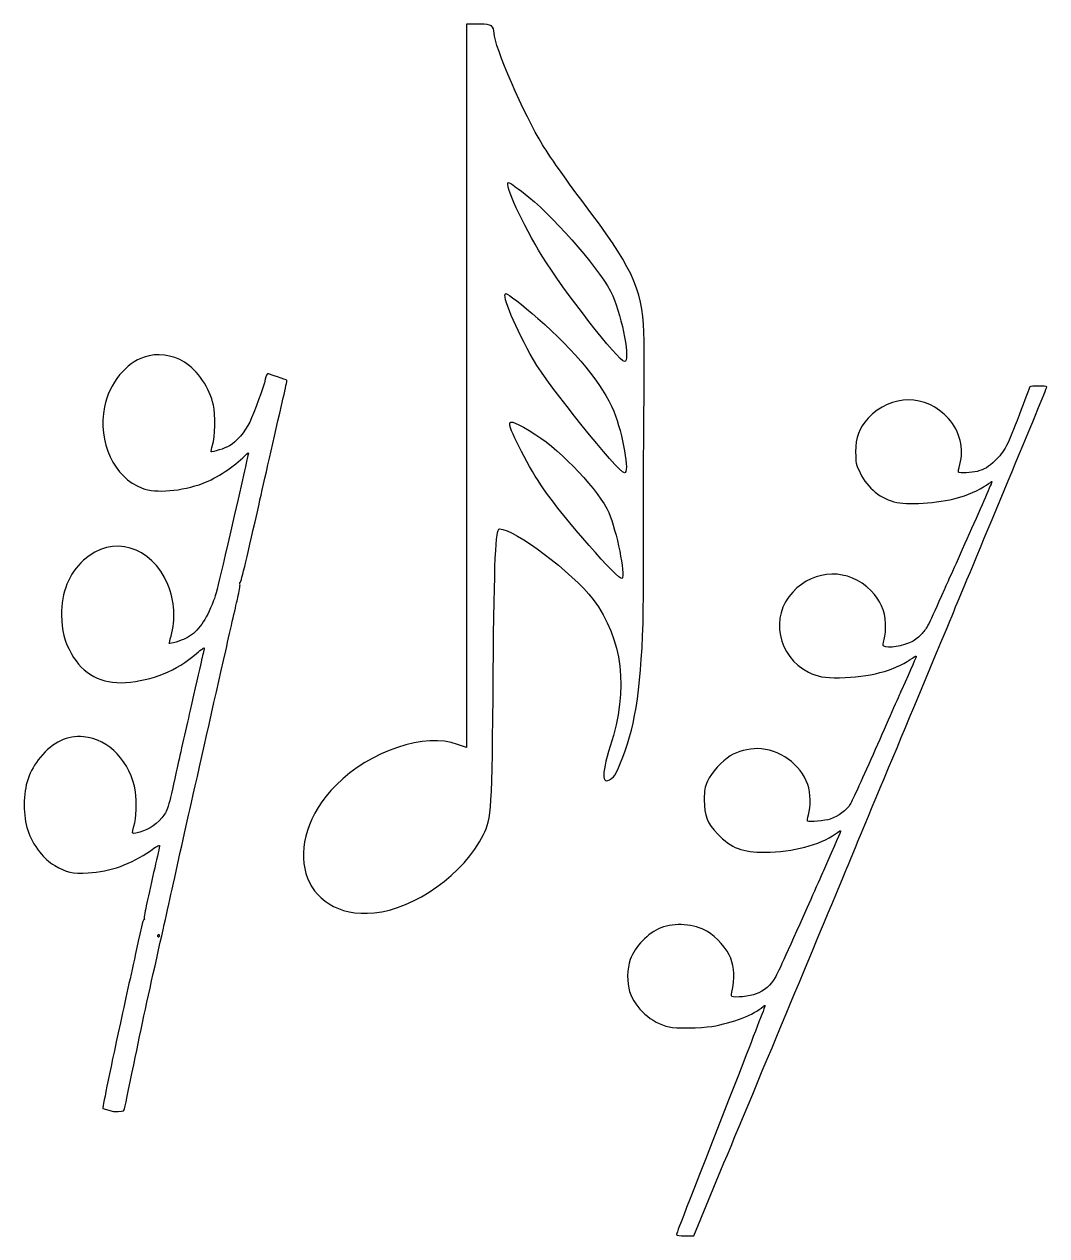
# Model space of a CAD drawing. Header units: millimetres. Extents: x 5 to 441, y 31 to 318.
# Drawn here: x 345.7 to 438.1, y 151.3 to 260.7 of the extents above; entities that cross this region are included whole.
import ezdxf

# ---------------------------------------------------------------- set-up
doc = ezdxf.new("R2010")
doc.units = ezdxf.units.MM
doc.layers.add('Pentagrama', color=7, linetype='CONTINUOUS')

msp = doc.modelspace()

# ---------------------------------------------------------------- linework, layer by layer
at = {"layer": 'Pentagrama', "color": 7}
for points in [[(386.90905, 260.73585), (385.67101, 260.73585), (385.67099, 228.06446)], [(401.69476, 226.55831), (401.69476, 232.15803)], [(385.67099, 228.06446), (385.67099, 195.43167), (384.85741, 195.702)], [(436.54247, 227.99067), (436.54228, 227.99055)], [(401.65936, 211.80598), (401.65936, 221.46065)], [(357.90907, 178.39918), (357.90906, 178.39929)], [(352.82285, 162.82798), (353.77, 162.54173)], [(405.39821, 151.33097), (406.18909, 151.33097), (408.6473, 157.26263)]]:
    msp.add_lwpolyline(points, dxfattribs=at)
for points in [[(391.29521, 245.1339)], [(392.10878, 234.1662)], [(356.56419, 230.67779)], [(391.93192, 223.66191)]]:
    msp.add_lwpolyline(points, close=True, dxfattribs=at)
for points in [[(388.14708, 259.92485), (388.14708, 260.58137), (387.93484, 260.73585), (386.90905, 260.73585)], [(392.53328, 249.84537), (390.90614, 252.47144), (388.14708, 258.84354), (388.14708, 259.92485)], [(396.99022, 243.58916), (395.2216, 245.90628), (393.20535, 248.72545), (392.53328, 249.84537)], [(392.49788, 239.80452), (390.76463, 242.58507), (388.99601, 246.44694), (389.45584, 246.44694)], [(389.45584, 246.44694), (389.5619, 246.44694), (390.37553, 245.86766), (391.29521, 245.1339)], [(391.29521, 245.1339), (393.94816, 242.93264), (397.94524, 238.29841), (398.86495, 236.21298)], [(401.69476, 232.15803), (401.69476, 236.36746), (400.81045, 238.4915), (396.99022, 243.58916)], [(399.92611, 230.26572), (399.39552, 230.30432), (394.37262, 236.75365), (392.49788, 239.80452)], [(391.7197, 230.42019), (390.12792, 233.16212), (388.78377, 236.40607), (389.20823, 236.40607)], [(389.20823, 236.40607), (389.3851, 236.40607), (390.69389, 235.402), (392.10878, 234.1662)], [(398.86495, 236.21298), (399.74925, 234.24343), (400.49206, 230.18847), (399.92611, 230.26572)], [(392.10878, 234.1662), (395.46918, 231.23117), (397.98063, 228.18031), (398.97105, 225.78594)], [(360.20125, 230.20838), (359.06466, 230.90678), (357.71023, 231.07853), (356.56419, 230.67779)], [(356.5641, 230.67787), (355.70219, 230.38018), (355.02023, 229.88785), (354.33828, 229.06348)], [(362.80592, 226.34986), (362.48389, 227.83832), (361.35678, 229.50994), (360.20125, 230.20838)], [(399.92611, 220.22487), (399.36015, 220.26347), (393.02847, 228.14169), (391.7197, 230.42019)], [(354.33828, 229.06348), (353.63739, 228.21622), (353.17329, 227.25446), (352.96491, 226.18966)], [(367.49426, 228.69702), (367.33323, 227.96425), (366.49975, 225.67435), (366.083, 224.81563)], [(367.69316, 229.1779), (367.64586, 229.1779), (367.56048, 228.96036), (367.49426, 228.69702)], [(369.44539, 228.57108), (369.42649, 228.61698), (367.79735, 229.1779), (367.69316, 229.1779)], [(369.11389, 227.00249), (369.30332, 227.84976), (369.45487, 228.55963), (369.44539, 228.57108)], [(434.58661, 219.50108), (436.49973, 224.09865), (438.07084, 227.91345), (438.07084, 227.96857)], [(436.54228, 227.99055), (436.51028, 227.93545), (436.072, 226.79981), (435.56966, 225.44368)], [(438.07084, 227.96857), (438.07084, 228.08991), (436.6066, 228.10085), (436.54247, 227.99067)], [(366.92597, 217.38489), (367.36165, 219.3542), (368.27093, 223.35009), (369.11389, 227.00249)], [(401.65936, 221.46065), (401.65936, 222.77369), (401.69476, 225.09081), (401.69476, 226.55831)], [(429.18909, 225.13496), (427.21185, 227.3621), (423.96276, 227.37313), (421.95344, 225.15706)], [(352.96491, 226.18966), (352.34927, 222.99523), (353.82683, 219.80082), (356.37467, 218.83905)], [(362.73002, 222.73181), (362.95735, 223.47604), (363.0047, 225.4568), (362.80592, 226.34986)], [(398.97105, 225.78594), (399.78462, 223.73916), (400.42133, 220.14762), (399.92611, 220.22487)], [(435.56966, 225.44368), (434.57572, 222.77554), (434.22302, 222.11401), (433.40006, 221.33121)], [(366.083, 224.81563), (365.65679, 223.95692), (364.87064, 223.01805), (364.24552, 222.66313)], [(389.56196, 224.62739), (389.56196, 225.01358), (390.12792, 224.78186), (391.93192, 223.66191)], [(392.604, 218.79597), (391.40134, 220.53379), (389.56196, 224.0481), (389.56196, 224.62739)], [(421.95344, 225.15706), (421.07704, 224.18682), (420.82054, 223.50324), (420.80985, 222.10301)], [(430.22582, 220.96736), (430.62127, 222.38963), (430.23582, 223.95524), (429.18909, 225.13496)], [(391.93192, 223.66191), (394.26652, 222.19441), (397.69765, 218.52563), (398.51122, 216.63332)], [(362.59747, 222.13644), (362.57857, 222.15934), (362.64477, 222.42268), (362.73002, 222.73181)], [(364.24552, 222.66313), (363.87613, 222.43412), (362.67325, 222.06774), (362.59747, 222.13644)], [(420.80985, 222.10301), (420.80985, 221.11073), (420.83115, 221.01151), (421.21599, 220.21767)], [(361.86816, 219.28559), (363.08999, 219.74356), (364.69068, 220.79692), (365.64729, 221.75868)], [(365.95039, 221.88466), (365.91249, 221.7473), (365.67572, 220.71681), (365.41998, 219.59476)], [(365.64729, 221.75868), (365.96934, 222.07927), (366.00722, 222.09071), (365.95039, 221.88466)], [(433.40006, 221.33121), (432.80152, 220.74686), (432.44884, 220.53737), (431.77551, 220.34995)], [(421.21599, 220.21767), (421.87864, 218.82847), (423.09705, 217.84721), (424.53991, 217.54952)], [(430.08684, 220.27275), (430.06554, 220.30585), (430.11884, 220.61454), (430.22582, 220.96736)], [(431.77551, 220.34995), (431.31592, 220.22861), (430.1937, 220.17354), (430.08684, 220.27275)], [(356.37467, 218.83905), (357.60597, 218.36963), (359.96439, 218.56426), (361.86816, 219.28559)], [(365.41998, 219.59476), (363.19417, 209.78251), (363.07104, 209.27872), (362.68271, 208.33986)], [(429.84123, 208.11182), (430.53594, 209.77667), (432.6628, 214.90348), (434.58661, 219.50108)], [(430.32201, 218.04567), (431.13428, 218.29925), (432.38476, 218.90564), (432.81227, 219.25846)], [(433.12221, 219.43487), (433.13221, 219.41277), (432.21374, 217.28491), (431.07015, 214.71599)], [(432.81227, 219.25846), (432.96191, 219.36872), (433.10085, 219.45692), (433.12221, 219.43487)], [(399.71388, 210.68604), (399.46627, 210.4157), (394.408, 216.16989), (392.604, 218.79597)], [(424.53991, 217.54952), (425.76899, 217.28491), (428.75089, 217.53862), (430.32201, 218.04567)], [(365.23056, 210.34342), (365.29686, 210.29752), (365.94092, 212.97681), (366.92597, 217.38489)], [(398.51122, 216.63332), (399.21866, 215.01135), (400.03223, 210.995), (399.71388, 210.68604)], [(358.68573, 210.13743), (357.23657, 213.65244), (353.64687, 214.6829), (351.08008, 212.33577)], [(388.07632, 202.15133), (388.18238, 212.46251), (388.28855, 215.16582), (388.64228, 215.16582)], [(388.64228, 215.16582), (390.0218, 215.16582), (395.22157, 211.2267), (397.09631, 208.79372)], [(431.07015, 214.71599), (429.91586, 212.14707), (428.91121, 209.89788), (428.82571, 209.71046)], [(351.08008, 212.33577), (349.74459, 211.1221), (349.08158, 209.46192), (349.09106, 207.36666)], [(400.38596, 196.39714), (401.30564, 199.44802), (401.69474, 204.27534), (401.65936, 211.80598)], [(422.19935, 209.57817), (420.19005, 211.62887), (417.12265, 211.57375), (415.12402, 209.45683)], [(358.97934, 205.47747), (359.41502, 207.01171), (359.31084, 208.6261), (358.68573, 210.13743)], [(365.00324, 208.94657), (365.13579, 209.50761), (365.23056, 210.05719), (365.20216, 210.18312)], [(365.20216, 210.18312), (365.17376, 210.29757), (365.18326, 210.37777), (365.23056, 210.34342)], [(415.12402, 209.45683), (413.05057, 207.26276), (413.76667, 203.62438), (416.5455, 202.22416)], [(423.51395, 206.62336), (423.46055, 207.80307), (423.05437, 208.71817), (422.19935, 209.57817)], [(428.82571, 209.71046), (427.34011, 206.36975), (427.27598, 206.23746), (426.80572, 205.70825)], [(362.68271, 208.33986), (361.98181, 206.64533), (361.32828, 205.79807), (360.27695, 205.25994)], [(363.91402, 204.16068), (364.3876, 206.24449), (364.87064, 208.397), (365.00324, 208.94657)], [(397.09631, 208.79372), (399.78462, 205.24081), (400.31521, 200.72243), (398.6527, 195.54752)], [(424.92484, 196.31464), (426.93414, 201.13276), (429.14651, 206.44698), (429.84123, 208.11182)], [(349.09106, 207.36666), (349.10106, 206.00416), (349.35626, 204.9966), (349.98139, 203.87456)], [(423.38565, 205.19005), (423.49254, 205.56492), (423.53529, 206.02798), (423.51395, 206.62336)], [(426.80572, 205.70825), (426.5706, 205.44363), (426.15375, 205.11287), (425.88657, 204.96954)], [(358.81833, 204.82485), (358.80833, 204.83685), (358.88463, 205.134), (358.97934, 205.47747)], [(360.27695, 205.25994), (359.90755, 205.0653), (358.87514, 204.76761), (358.81833, 204.82485)], [(423.35355, 204.5616), (423.24666, 204.6279), (423.25735, 204.77108), (423.38565, 205.19005)], [(425.88657, 204.96954), (425.13841, 204.58366), (423.68487, 204.3411), (423.35355, 204.5616)], [(349.98139, 203.87456), (351.00432, 202.05407), (352.71864, 201.13811), (354.85922, 201.28695)], [(354.85922, 201.28695), (357.30288, 201.4587), (359.47186, 202.35175), (361.28092, 203.92034)], [(360.67475, 189.7915), (361.43248, 193.14622), (362.88162, 199.5923), (363.91402, 204.16068)], [(361.28092, 203.92034), (361.75451, 204.33253), (362.00076, 204.49283), (361.97234, 204.36688)], [(361.97234, 204.36688), (361.94394, 204.25243), (361.82081, 203.70281), (361.6882, 203.13032)], [(426.2714, 203.67951), (426.3034, 203.64641), (425.85458, 202.59902), (424.95682, 200.61445)], [(425.7477, 203.3708), (426.01488, 203.55823), (426.25002, 203.69054), (426.2714, 203.67951)], [(361.6882, 203.13032), (361.56512, 202.5693), (361.11991, 200.61144), (360.70315, 198.77951)], [(419.35639, 201.72801), (422.01766, 201.77201), (424.29415, 202.35646), (425.7477, 203.3708)], [(387.192, 187.55348), (387.93483, 189.02099), (387.9702, 189.6389), (388.07632, 202.15133)], [(416.5455, 202.22416), (417.35779, 201.81622), (417.97766, 201.70596), (419.35639, 201.72801)], [(424.95682, 200.61445), (424.72168, 200.09625), (423.65288, 197.68169), (422.58411, 195.24509)], [(360.70315, 198.77951), (360.28642, 196.95903), (359.71812, 194.45158), (359.45292, 193.22647)], [(351.0706, 196.398), (349.61199, 196.52399), (348.30492, 195.90567), (347.17782, 194.54317)], [(355.76849, 191.41746), (355.32333, 194.131), (353.39114, 196.19191), (351.0706, 196.398)], [(384.85741, 195.702), (381.95688, 196.78332), (376.96934, 195.12272), (373.89194, 192.03324)], [(398.93568, 192.76699), (399.21866, 193.0373), (399.89074, 194.65928), (400.38596, 196.39714)], [(420.00844, 184.51746), (420.70315, 186.18229), (422.91553, 191.49654), (424.92484, 196.31464)], [(398.6527, 195.54752), (397.76839, 192.80561), (397.87451, 191.80152), (398.93568, 192.76699)], [(411.94976, 195.32225), (411.10542, 195.32225), (410.17558, 195.06866), (409.48087, 194.66072)], [(416.48138, 192.08078), (415.89355, 193.87792), (413.87356, 195.32225), (411.94976, 195.32225)], [(422.58411, 195.24509), (421.50464, 192.79745), (420.4893, 190.58134), (420.32899, 190.31673)], [(347.17782, 194.54317), (346.14541, 193.28373), (345.71919, 192.03574), (345.71919, 190.2496)], [(409.48087, 194.66072), (408.73272, 194.21971), (407.77082, 193.15024), (407.41812, 192.37846)], [(359.45292, 193.22647), (358.73308, 189.89466), (358.66678, 189.68858), (358.14585, 189.08174)], [(373.89194, 192.03324), (368.6568, 186.78112), (370.70842, 179.8684), (377.32306, 180.48632)], [(407.41812, 192.37846), (407.1723, 191.81619), (407.12954, 191.6067), (407.14023, 190.69158)], [(416.54548, 189.33547), (416.75923, 190.0852), (416.73785, 191.29799), (416.48138, 192.08078)], [(355.62641, 188.31463), (355.83479, 189.03595), (355.90109, 190.54729), (355.76849, 191.41746)], [(407.14023, 190.69158), (407.14023, 189.23624), (407.40742, 188.56368), (408.34795, 187.59345)], [(345.71919, 190.2496), (345.71919, 188.47493), (346.09804, 187.29562), (347.10204, 186.01327)], [(358.77098, 181.2616), (359.25402, 183.44847), (360.09699, 187.23826), (360.67475, 189.7915)], [(416.47068, 188.77317), (416.42788, 188.79527), (416.46068, 189.0488), (416.54548, 189.33547)], [(420.32899, 190.31673), (419.97629, 189.75443), (419.22814, 189.18111), (418.52274, 188.9606)], [(355.78743, 187.68491), (355.42753, 187.61611), (355.42753, 187.63901), (355.62641, 188.31463)], [(358.14585, 189.08174), (357.47337, 188.30318), (356.79141, 187.90245), (355.78743, 187.68491)], [(418.52274, 188.9606), (418.04179, 188.80624), (416.62031, 188.67394), (416.47068, 188.77317)], [(377.32306, 180.48632), (380.96644, 180.83389), (385.49412, 184.0392), (387.192, 187.55348)], [(408.34795, 187.59345), (409.545, 186.3586), (410.64584, 185.92862), (412.58033, 185.96169)], [(412.58033, 185.96169), (415.24159, 185.99479), (417.49673, 186.59013), (419.00371, 187.63756)], [(419.44191, 187.89114), (419.47391, 187.85804), (418.98233, 186.70039), (417.90286, 184.29685)], [(419.00371, 187.63756), (419.22814, 187.80294), (419.42054, 187.91319), (419.44191, 187.89114)], [(347.10204, 186.01327), (347.57562, 185.41789), (347.91658, 185.09731), (348.4754, 184.76526)], [(351.49683, 184.1012), (353.44796, 184.1927), (355.42753, 184.90266), (357.11344, 186.10487)], [(357.11344, 186.10487), (357.56808, 186.42547), (357.93747, 186.63155), (357.93747, 186.56284)], [(357.93747, 186.56284), (357.93747, 186.49404), (357.73857, 185.57819), (357.50178, 184.53628)], [(348.4754, 184.76526), (349.47939, 184.15845), (350.06664, 184.02105), (351.49683, 184.1012)], [(357.50178, 184.53628), (357.265, 183.49438), (356.94295, 182.07463), (356.79141, 181.38765)], [(414.93174, 172.33435), (417.03722, 177.37299), (419.31373, 182.85262), (420.00844, 184.51746)], [(417.90286, 184.29685), (417.6998, 183.84481), (417.17608, 182.67612), (416.74858, 181.70588)], [(416.74858, 181.70588), (414.82477, 177.35084), (413.78805, 175.06857), (413.54224, 174.63858)], [(356.79141, 181.38765), (356.63987, 180.70068), (356.53569, 180.05952), (356.55462, 179.97937)], [(357.85223, 177.13977), (358.29739, 179.12054), (358.47736, 179.91055), (358.77098, 181.2616)], [(356.52622, 179.87631), (356.48832, 179.91061), (356.37469, 179.61297), (356.2989, 179.22368)], [(356.55462, 179.97937), (356.58302, 179.88787), (356.57352, 179.842), (356.52622, 179.87631)], [(407.42887, 178.8062), (406.1784, 179.51183), (404.48972, 179.6331), (403.22855, 179.13697)], [(356.2989, 179.22368), (355.49383, 175.52548), (355.18127, 174.09429), (354.6035, 171.47236)], [(357.82386, 178.29623), (357.77656, 178.33053), (357.76706, 178.41068), (357.79546, 178.46798)], [(357.79546, 178.46798), (357.88066, 178.61688), (357.90907, 178.59396), (357.90907, 178.39918)], [(357.90906, 178.39929), (357.90906, 178.30779), (357.87116, 178.26193), (357.82386, 178.29623)], [(403.22855, 179.13697), (402.04221, 178.65184), (400.87724, 177.4611), (400.44971, 176.28138)], [(409.53435, 176.39163), (409.2458, 177.17444), (408.1984, 178.37621), (407.42887, 178.8062)], [(355.60748, 166.77798), (356.33679, 170.30443), (356.9619, 173.20112), (357.85223, 177.13977)], [(400.44971, 176.28138), (400.16116, 175.48755), (400.13977, 174.13141), (400.39631, 173.38168)], [(409.68399, 173.61322), (409.88707, 174.41807), (409.83362, 175.59781), (409.53435, 176.39163)], [(413.54224, 174.63858), (413.18953, 174.01013), (412.50551, 173.42578), (411.82151, 173.17219)], [(400.39631, 173.38168), (400.9307, 171.83811), (402.33081, 170.58121), (403.96604, 170.1843)], [(409.64119, 172.94066), (409.56639, 172.99586), (409.57709, 173.18322), (409.68399, 173.61322)], [(411.82151, 173.17219), (411.25504, 172.95167), (409.85494, 172.79732), (409.64119, 172.94066)], [(407.82433, 170.2395), (409.72676, 170.54821), (411.63988, 171.28691), (412.45215, 172.03666)], [(408.6473, 157.26263), (410.00465, 160.51513), (412.83691, 167.30676), (414.93174, 172.33435)], [(412.63386, 172.11386), (412.63386, 172.06966), (411.54369, 169.24724), (410.21841, 165.84039)], [(412.45215, 172.03666), (412.54835, 172.12486), (412.63386, 172.16893), (412.63386, 172.11386)], [(354.6035, 171.47236), (353.5048, 166.44602), (352.82285, 163.12565), (352.82285, 162.82798)], [(403.96604, 170.1843), (404.5325, 170.05203), (406.84106, 170.0852), (407.82433, 170.2395)], [(354.75505, 162.69049), (354.77395, 162.75909), (355.15284, 164.60257), (355.60748, 166.77798)], [(410.21841, 165.84039), (405.22719, 153.08402), (404.618, 151.50737), (404.618, 151.41917)], [(353.77, 162.54173), (354.45196, 162.54173), (354.7361, 162.58763), (354.75505, 162.69049)], [(404.618, 151.41917), (404.618, 151.37497), (404.97069, 151.33097), (405.39821, 151.33097)]]:
    msp.add_open_spline(points, degree=3, dxfattribs=at)

doc.saveas('drawing.dxf')
